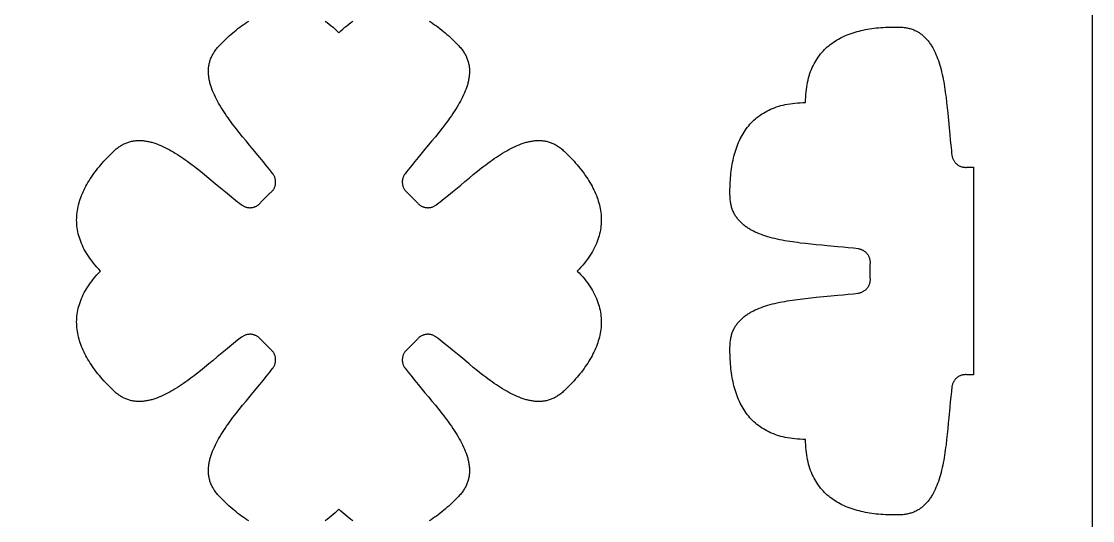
# Model space of a CAD drawing. Extents: x -1268 to 1319, y -900 to 956.
# Drawn here: x -179.1 to 270.9, y -638.5 to -428.7 of the extents above; entities that cross this region are included whole.
import ezdxf

# ---------------------------------------------------------------- set-up
doc = ezdxf.new("R2010")
doc.units = 0
doc.layers.add('LAYER_1', color=7, linetype='CONTINUOUS')

msp = doc.modelspace()

# ---------------------------------------------------------------- linework, layer by layer
at = {"layer": 'LAYER_1'}
for points in [[(-629.08, -900), (270.92, -900), (270.92, 900), (-629.08, 900)], [(150.33, -462.81), (150.35, -461.66), (150.39, -460.54), (150.46, -459.44), (150.56, -458.37), (150.68, -457.32), (150.82, -456.29), (150.99, -455.29), (151.18, -454.32), (151.4, -453.36), (151.64, -452.44), (151.9, -451.53), (152.18, -450.65), (152.48, -449.78), (152.81, -448.95), (153.16, -448.13), (153.53, -447.34), (153.92, -446.56), (154.33, -445.81), (154.76, -445.09), (155.21, -444.38), (155.68, -443.69), (156.17, -443.03), (156.67, -442.38), (157.2, -441.76), (157.74, -441.15), (158.31, -440.57), (158.89, -440), (159.48, -439.46), (160.1, -438.93), (160.73, -438.42), (161.37, -437.94), (162.04, -437.47), (162.72, -437.02), (163.41, -436.59), (164.12, -436.17), (164.84, -435.78), (165.58, -435.4), (166.34, -435.04), (167.1, -434.69), (167.88, -434.37), (168.68, -434.06), (169.48, -433.76), (170.3, -433.49), (171.13, -433.22), (171.98, -432.98), (172.83, -432.75), (173.7, -432.54), (174.57, -432.34), (175.46, -432.16), (176.36, -431.99), (177.27, -431.84), (178.19, -431.7), (179.11, -431.57), (180.05, -431.46), (180.99, -431.37), (181.95, -431.28), (182.91, -431.22), (183.88, -431.16), (184.86, -431.12), (185.84, -431.09), (186.83, -431.07), (187.83, -431.07), (188.84, -431.07), (189.85, -431.09), (190.33, -431.11), (190.8, -431.14), (191.27, -431.18), (191.72, -431.23), (192.17, -431.29), (192.62, -431.36), (193.05, -431.45), (193.47, -431.54), (193.89, -431.64), (194.3, -431.76), (194.71, -431.88), (195.1, -432.02), (195.49, -432.16), (195.88, -432.31), (196.25, -432.48), (196.62, -432.65), (196.98, -432.83), (197.33, -433.02), (197.68, -433.23), (198.02, -433.44), (198.35, -433.65), (198.68, -433.88), (199, -434.12), (199.32, -434.36), (199.62, -434.62), (199.92, -434.88), (200.22, -435.15), (200.51, -435.43), (200.79, -435.72), (201.07, -436.01), (201.34, -436.31), (201.61, -436.62), (201.87, -436.94), (202.12, -437.27), (202.37, -437.6), (202.61, -437.94), (202.85, -438.29), (203.08, -438.64), (203.31, -439), (203.53, -439.37), (203.75, -439.75), (203.96, -440.13), (204.37, -440.91), (204.76, -441.72), (205.13, -442.55), (205.49, -443.4), (205.82, -444.28), (206.14, -445.18), (206.45, -446.09), (206.73, -447.03), (207.01, -447.99), (207.26, -448.96), (207.51, -449.95), (207.74, -450.96), (207.96, -451.98), (208.17, -453.01), (208.37, -454.06), (208.55, -455.12), (208.73, -456.2), (208.9, -457.28), (209.05, -458.37), (209.2, -459.47), (209.35, -460.58), (209.61, -462.81), (209.86, -465.07), (210.08, -467.33), (210.5, -471.87), (210.91, -476.38), (211.12, -478.6), (211.35, -480.78), (211.59, -482.93), (211.72, -483.99), (211.85, -485.03), (211.9, -485.32), (211.96, -485.59), (212.03, -485.87), (212.11, -486.13), (212.21, -486.4), (212.32, -486.65), (212.44, -486.9), (212.57, -487.14), (212.71, -487.37), (212.86, -487.6), (213.02, -487.82), (213.2, -488.02), (213.38, -488.23), (213.57, -488.42), (213.77, -488.6), (213.97, -488.77), (214.19, -488.94), (214.41, -489.09), (214.64, -489.23), (214.87, -489.37), (215.11, -489.49), (215.36, -489.6), (215.62, -489.7), (215.87, -489.78), (216.14, -489.86), (216.41, -489.92), (216.68, -489.97), (216.95, -490.01), (217.23, -490.03), (217.52, -490.05), (217.8, -490.04), (218.09, -490.02), (218.34, -490), (220.19, -489.92), (220.92, -489.92), (220.92, -512.88), (220.92, -554.32), (220.92, -577.17), (218.09, -577.17), (217.8, -577.15), (217.52, -577.15), (217.23, -577.16), (216.95, -577.18), (216.68, -577.22), (216.41, -577.27), (216.14, -577.33), (215.87, -577.41), (215.62, -577.49), (215.36, -577.59), (215.11, -577.7), (214.87, -577.83), (214.64, -577.96), (214.41, -578.1), (214.19, -578.26), (213.97, -578.42), (213.77, -578.59), (213.57, -578.77), (213.38, -578.97), (213.2, -579.17), (213.02, -579.38), (212.86, -579.59), (212.71, -579.82), (212.57, -580.05), (212.44, -580.29), (212.32, -580.54), (212.21, -580.8), (212.11, -581.06), (212.03, -581.32), (211.96, -581.6), (211.9, -581.88), (211.85, -582.16), (211.59, -584.26), (211.35, -586.41), (211.12, -588.6), (210.91, -590.82), (210.5, -595.32), (210.3, -597.59), (210.08, -599.86), (209.86, -602.12), (209.61, -604.38), (209.35, -606.61), (209.2, -607.72), (209.05, -608.82), (208.9, -609.91), (208.73, -611), (208.55, -612.07), (208.37, -613.13), (208.17, -614.18), (207.96, -615.21), (207.74, -616.23), (207.51, -617.24), (207.26, -618.23), (207.01, -619.2), (206.73, -620.16), (206.45, -621.1), (206.14, -622.02), (205.82, -622.91), (205.49, -623.79), (205.13, -624.64), (204.76, -625.48), (204.37, -626.28), (203.96, -627.06), (203.75, -627.45), (203.53, -627.82), (203.31, -628.19), (203.08, -628.55), (202.85, -628.9), (202.61, -629.25), (202.37, -629.59), (202.12, -629.92), (201.87, -630.25), (201.61, -630.57), (201.34, -630.88), (201.07, -631.18), (200.79, -631.48), (200.51, -631.76), (200.22, -632.04), (199.92, -632.31), (199.62, -632.57), (199.32, -632.83), (199, -633.07), (198.68, -633.31), (198.35, -633.54), (198.02, -633.76), (197.68, -633.97), (197.33, -634.17), (196.98, -634.36), (196.62, -634.54), (196.25, -634.72), (195.88, -634.88), (195.49, -635.03), (195.1, -635.18), (194.71, -635.31), (194.3, -635.43), (193.89, -635.55), (193.47, -635.65), (193.05, -635.75), (192.62, -635.83), (192.17, -635.9), (191.72, -635.96), (191.27, -636.01), (190.8, -636.05), (190.33, -636.08), (189.85, -636.1), (188.84, -636.12), (187.83, -636.13), (186.83, -636.12), (185.84, -636.1), (184.86, -636.08), (183.88, -636.03), (182.91, -635.98), (181.95, -635.91), (180.99, -635.82), (180.05, -635.73), (179.11, -635.62), (178.19, -635.49), (177.27, -635.36), (176.36, -635.2), (175.46, -635.04), (174.57, -634.85), (173.7, -634.65), (172.83, -634.44), (171.98, -634.21), (171.13, -633.97), (170.3, -633.71), (169.48, -633.43), (168.68, -633.14), (167.88, -632.83), (167.1, -632.5), (166.34, -632.16), (165.58, -631.8), (164.84, -631.42), (164.12, -631.02), (163.41, -630.61), (162.72, -630.17), (162.04, -629.72), (161.37, -629.26), (160.73, -628.77), (160.1, -628.26), (159.48, -627.73), (158.89, -627.19), (158.31, -626.63), (157.74, -626.04), (157.2, -625.44), (156.67, -624.81), (156.17, -624.17), (155.68, -623.5), (155.21, -622.81), (154.76, -622.11), (154.33, -621.38), (153.92, -620.63), (153.53, -619.86), (153.16, -619.06), (152.81, -618.25), (152.48, -617.41), (152.18, -616.55), (151.9, -615.66), (151.64, -614.76), (151.4, -613.83), (151.18, -612.87), (150.99, -611.9), (150.82, -610.9), (150.68, -609.87), (150.56, -608.83), (150.46, -607.75), (150.39, -606.66), (150.35, -605.53), (150.33, -604.39), (149.18, -604.37), (148.06, -604.32), (146.96, -604.25), (145.89, -604.15), (144.84, -604.03), (143.82, -603.89), (142.82, -603.72), (141.84, -603.53), (140.89, -603.32), (139.96, -603.08), (139.05, -602.82), (138.17, -602.53), (137.31, -602.23), (136.47, -601.9), (135.65, -601.56), (134.86, -601.19), (134.09, -600.8), (133.34, -600.39), (132.61, -599.96), (131.9, -599.51), (131.21, -599.04), (130.55, -598.55), (129.9, -598.04), (129.28, -597.51), (128.67, -596.97), (128.09, -596.41), (127.52, -595.83), (126.98, -595.23), (126.45, -594.62), (125.95, -593.99), (125.46, -593.34), (124.99, -592.68), (124.54, -592), (124.11, -591.3), (123.69, -590.59), (123.3, -589.87), (122.92, -589.13), (122.56, -588.38), (122.21, -587.61), (121.89, -586.83), (121.58, -586.04), (121.28, -585.23), (121.01, -584.41), (120.75, -583.58), (120.5, -582.74), (120.27, -581.88), (120.06, -581.02), (119.86, -580.14), (119.68, -579.25), (119.51, -578.35), (119.36, -577.45), (119.22, -576.53), (119.09, -575.6), (118.98, -574.66), (118.89, -573.72), (118.81, -572.76), (118.74, -571.8), (118.68, -570.83), (118.64, -569.86), (118.61, -568.87), (118.59, -567.88), (118.59, -566.88), (118.59, -565.88), (118.61, -564.87), (118.63, -564.38), (118.66, -563.91), (118.7, -563.45), (118.75, -562.99), (118.81, -562.54), (118.88, -562.1), (118.97, -561.66), (119.06, -561.24), (119.16, -560.82), (119.28, -560.41), (119.4, -560.01), (119.54, -559.61), (119.68, -559.22), (119.83, -558.84), (120, -558.46), (120.17, -558.1), (120.35, -557.74), (120.55, -557.38), (120.75, -557.03), (120.96, -556.69), (121.18, -556.36), (121.4, -556.03), (121.64, -555.71), (121.89, -555.4), (122.14, -555.09), (122.4, -554.79), (122.67, -554.49), (122.95, -554.2), (123.24, -553.92), (123.53, -553.64), (123.84, -553.37), (124.15, -553.11), (124.46, -552.85), (124.79, -552.59), (125.12, -552.34), (125.46, -552.1), (125.81, -551.86), (126.16, -551.63), (126.52, -551.4), (126.89, -551.18), (127.27, -550.96), (127.65, -550.75), (128.43, -550.34), (129.24, -549.95), (130.07, -549.58), (130.92, -549.23), (131.8, -548.89), (132.7, -548.57), (133.61, -548.27), (134.55, -547.98), (135.51, -547.71), (136.48, -547.45), (137.47, -547.2), (138.48, -546.97), (139.5, -546.75), (140.54, -546.54), (141.58, -546.35), (142.64, -546.16), (143.72, -545.98), (144.8, -545.82), (145.89, -545.66), (146.99, -545.51), (148.1, -545.37), (150.33, -545.1), (152.59, -544.86), (154.85, -544.63), (159.4, -544.21), (163.9, -543.8), (166.12, -543.59), (168.3, -543.37), (170.45, -543.13), (171.51, -543), (172.55, -542.86), (172.84, -542.82), (173.12, -542.76), (173.39, -542.69), (173.66, -542.6), (173.92, -542.5), (174.17, -542.4), (174.42, -542.28), (174.66, -542.14), (174.89, -542), (175.12, -541.85), (175.34, -541.69), (175.55, -541.52), (175.75, -541.34), (175.94, -541.15), (176.12, -540.95), (176.29, -540.74), (176.46, -540.53), (176.61, -540.31), (176.75, -540.08), (176.89, -539.84), (177.01, -539.6), (177.12, -539.35), (177.22, -539.1), (177.31, -538.84), (177.38, -538.58), (177.44, -538.31), (177.49, -538.04), (177.53, -537.76), (177.56, -537.48), (177.57, -537.2), (177.56, -536.91), (177.55, -536.63), (177.55, -530.57), (177.56, -530.28), (177.57, -529.99), (177.56, -529.71), (177.53, -529.43), (177.49, -529.16), (177.44, -528.88), (177.38, -528.62), (177.31, -528.35), (177.22, -528.09), (177.12, -527.84), (177.01, -527.59), (176.89, -527.35), (176.75, -527.12), (176.61, -526.89), (176.46, -526.67), (176.29, -526.45), (176.12, -526.24), (175.94, -526.05), (175.75, -525.86), (175.55, -525.68), (175.34, -525.5), (175.12, -525.34), (174.89, -525.19), (174.66, -525.05), (174.42, -524.92), (174.17, -524.8), (173.92, -524.69), (173.66, -524.59), (173.39, -524.51), (173.12, -524.43), (172.84, -524.38), (172.55, -524.33), (170.45, -524.07), (168.3, -523.82), (166.12, -523.6), (163.9, -523.39), (159.4, -522.98), (157.13, -522.77), (154.85, -522.56), (152.59, -522.34), (150.33, -522.09), (148.1, -521.83), (146.99, -521.68), (145.89, -521.53), (144.8, -521.38), (143.72, -521.21), (142.64, -521.03), (141.58, -520.85), (140.54, -520.65), (139.5, -520.44), (138.48, -520.22), (137.47, -519.99), (136.48, -519.74), (135.51, -519.48), (134.55, -519.21), (133.61, -518.92), (132.7, -518.62), (131.8, -518.3), (130.92, -517.97), (130.07, -517.61), (129.24, -517.24), (128.43, -516.85), (127.65, -516.44), (127.27, -516.23), (126.89, -516.01), (126.52, -515.79), (126.16, -515.56), (125.81, -515.33), (125.46, -515.09), (125.12, -514.85), (124.79, -514.6), (124.46, -514.35), (124.15, -514.09), (123.84, -513.82), (123.53, -513.55), (123.24, -513.27), (122.95, -512.99), (122.67, -512.7), (122.4, -512.4), (122.14, -512.1), (121.89, -511.79), (121.64, -511.48), (121.4, -511.16), (121.18, -510.83), (120.96, -510.5), (120.75, -510.16), (120.55, -509.81), (120.35, -509.46), (120.17, -509.1), (120, -508.73), (119.83, -508.35), (119.68, -507.97), (119.54, -507.58), (119.4, -507.19), (119.28, -506.78), (119.16, -506.37), (119.06, -505.95), (118.97, -505.53), (118.88, -505.09), (118.81, -504.65), (118.75, -504.2), (118.7, -503.75), (118.66, -503.28), (118.63, -502.81), (118.61, -502.33), (118.59, -501.32), (118.59, -500.31), (118.59, -499.31), (118.61, -498.32), (118.64, -497.34), (118.68, -496.36), (118.74, -495.39), (118.81, -494.43), (118.89, -493.47), (118.98, -492.53), (119.09, -491.59), (119.22, -490.66), (119.36, -489.75), (119.51, -488.84), (119.68, -487.94), (119.86, -487.05), (120.06, -486.17), (120.27, -485.31), (120.5, -484.45), (120.75, -483.61), (121.01, -482.78), (121.28, -481.96), (121.58, -481.15), (121.89, -480.36), (122.21, -479.58), (122.56, -478.81), (122.92, -478.06), (123.3, -477.32), (123.69, -476.6), (124.11, -475.89), (124.54, -475.2), (124.99, -474.52), (125.46, -473.85), (125.95, -473.21), (126.45, -472.58), (126.98, -471.96), (127.52, -471.36), (128.09, -470.78), (128.67, -470.22), (129.28, -469.68), (129.9, -469.15), (130.55, -468.64), (131.21, -468.16), (131.9, -467.69), (132.61, -467.24), (133.34, -466.81), (134.09, -466.4), (134.86, -466.01), (135.65, -465.64), (136.47, -465.29), (137.31, -464.96), (138.17, -464.66), (139.05, -464.38), (139.96, -464.11), (140.89, -463.88), (141.84, -463.66), (142.82, -463.47), (143.82, -463.3), (144.84, -463.16), (145.89, -463.04), (146.96, -462.94), (148.06, -462.87), (149.18, -462.83)]]:
    msp.add_lwpolyline(points, close=True, dxfattribs=at)
for points in [[(-83.61, -638.59), (-84.37, -638.11), (-85.13, -637.61), (-85.88, -637.09), (-86.63, -636.56), (-87.38, -636.01), (-88.12, -635.44), (-88.86, -634.85), (-89.6, -634.25), (-90.33, -633.64), (-91.06, -633.01), (-91.78, -632.36), (-92.51, -631.7), (-93.22, -631.02), (-93.94, -630.33), (-94.65, -629.63), (-95.35, -628.92), (-96.05, -628.19), (-96.38, -627.84), (-96.69, -627.48), (-96.99, -627.12), (-97.28, -626.76), (-97.56, -626.4), (-97.82, -626.04), (-98.06, -625.67), (-98.3, -625.31), (-98.52, -624.94), (-98.73, -624.57), (-98.93, -624.19), (-99.12, -623.82), (-99.29, -623.44), (-99.45, -623.06), (-99.6, -622.68), (-99.74, -622.3), (-99.86, -621.92), (-99.98, -621.53), (-100.08, -621.14), (-100.17, -620.75), (-100.25, -620.36), (-100.32, -619.97), (-100.38, -619.58), (-100.43, -619.18), (-100.47, -618.78), (-100.5, -618.38), (-100.52, -617.98), (-100.52, -617.58), (-100.52, -617.18), (-100.51, -616.77), (-100.49, -616.37), (-100.45, -615.96), (-100.41, -615.55), (-100.36, -615.14), (-100.3, -614.73), (-100.24, -614.32), (-100.16, -613.9), (-100.07, -613.49), (-99.98, -613.07), (-99.87, -612.66), (-99.76, -612.24), (-99.64, -611.82), (-99.38, -610.98), (-99.08, -610.13), (-98.76, -609.28), (-98.41, -608.43), (-98.02, -607.57), (-97.61, -606.71), (-97.18, -605.84), (-96.72, -604.98), (-96.24, -604.11), (-95.73, -603.24), (-95.2, -602.36), (-94.66, -601.49), (-94.09, -600.61), (-93.51, -599.73), (-92.9, -598.85), (-92.28, -597.97), (-91.65, -597.09), (-91, -596.2), (-90.34, -595.32), (-89.67, -594.43), (-88.99, -593.55), (-87.6, -591.78), (-86.18, -590.02), (-84.73, -588.25), (-81.82, -584.75), (-78.92, -581.27), (-77.5, -579.56), (-76.12, -577.85), (-74.77, -576.16), (-74.11, -575.32), (-73.47, -574.49), (-73.3, -574.26), (-73.15, -574.02), (-73, -573.77), (-72.87, -573.52), (-72.76, -573.27), (-72.65, -573.01), (-72.56, -572.75), (-72.49, -572.49), (-72.42, -572.23), (-72.37, -571.96), (-72.33, -571.69), (-72.3, -571.42), (-72.29, -571.15), (-72.29, -570.88), (-72.3, -570.61), (-72.32, -570.34), (-72.36, -570.08), (-72.41, -569.81), (-72.47, -569.55), (-72.54, -569.29), (-72.63, -569.03), (-72.72, -568.78), (-72.83, -568.53), (-72.95, -568.28), (-73.09, -568.04), (-73.23, -567.81), (-73.39, -567.58), (-73.56, -567.36), (-73.74, -567.15), (-73.93, -566.94), (-74.13, -566.74), (-74.35, -566.55), (-78.63, -562.26), (-78.82, -562.05), (-79.02, -561.84), (-79.23, -561.65), (-79.44, -561.47), (-79.67, -561.3), (-79.89, -561.15), (-80.13, -561), (-80.37, -560.87), (-80.61, -560.75), (-80.86, -560.64), (-81.11, -560.54), (-81.37, -560.46), (-81.63, -560.38), (-81.9, -560.32), (-82.16, -560.27), (-82.43, -560.24), (-82.7, -560.21), (-82.97, -560.2), (-83.24, -560.21), (-83.51, -560.22), (-83.77, -560.25), (-84.04, -560.29), (-84.31, -560.34), (-84.58, -560.4), (-84.84, -560.48), (-85.1, -560.57), (-85.36, -560.67), (-85.61, -560.79), (-85.86, -560.92), (-86.1, -561.06), (-86.34, -561.22), (-86.57, -561.38), (-88.25, -562.68), (-89.94, -564.03), (-91.64, -565.42), (-93.36, -566.84), (-96.83, -569.73), (-98.58, -571.19), (-100.34, -572.65), (-102.1, -574.09), (-103.87, -575.51), (-105.63, -576.91), (-106.52, -577.59), (-107.4, -578.26), (-108.29, -578.92), (-109.17, -579.57), (-110.05, -580.2), (-110.94, -580.82), (-111.82, -581.42), (-112.69, -582.01), (-113.57, -582.57), (-114.45, -583.12), (-115.32, -583.65), (-116.19, -584.15), (-117.06, -584.64), (-117.93, -585.09), (-118.79, -585.53), (-119.65, -585.94), (-120.51, -586.32), (-121.36, -586.67), (-122.21, -587), (-123.06, -587.29), (-123.9, -587.56), (-124.32, -587.68), (-124.74, -587.79), (-125.16, -587.89), (-125.57, -587.99), (-125.99, -588.07), (-126.4, -588.15), (-126.82, -588.22), (-127.23, -588.28), (-127.64, -588.33), (-128.05, -588.37), (-128.45, -588.4), (-128.86, -588.42), (-129.26, -588.44), (-129.67, -588.44), (-130.07, -588.43), (-130.47, -588.41), (-130.87, -588.39), (-131.26, -588.35), (-131.66, -588.3), (-132.05, -588.24), (-132.45, -588.17), (-132.84, -588.09), (-133.23, -588), (-133.61, -587.89), (-134, -587.78), (-134.38, -587.65), (-134.77, -587.51), (-135.15, -587.36), (-135.53, -587.2), (-135.9, -587.03), (-136.28, -586.84), (-136.65, -586.65), (-137.02, -586.44), (-137.39, -586.21), (-137.76, -585.98), (-138.12, -585.73), (-138.49, -585.47), (-138.85, -585.2), (-139.21, -584.91), (-139.57, -584.61), (-139.92, -584.29), (-140.27, -583.97), (-141, -583.27), (-141.72, -582.56), (-142.42, -581.85), (-143.11, -581.14), (-143.78, -580.42), (-144.44, -579.7), (-145.09, -578.97), (-145.72, -578.24), (-146.34, -577.51), (-146.94, -576.78), (-147.52, -576.04), (-148.09, -575.29), (-148.64, -574.54), (-149.18, -573.79), (-149.69, -573.04), (-150.19, -572.28), (-150.67, -571.52), (-151.13, -570.76), (-151.58, -569.99), (-152, -569.22), (-152.4, -568.45), (-152.79, -567.68), (-153.15, -566.9), (-153.49, -566.12), (-153.81, -565.34), (-154.11, -564.55), (-154.39, -563.76), (-154.64, -562.98), (-154.87, -562.18), (-155.08, -561.39), (-155.27, -560.59), (-155.43, -559.79), (-155.57, -558.99), (-155.68, -558.19), (-155.77, -557.39), (-155.83, -556.58), (-155.87, -555.77), (-155.88, -554.96), (-155.86, -554.15), (-155.82, -553.34), (-155.75, -552.53), (-155.65, -551.71), (-155.53, -550.89), (-155.37, -550.08), (-155.19, -549.26), (-154.98, -548.44), (-154.74, -547.62), (-154.47, -546.8), (-154.17, -545.98), (-153.84, -545.15), (-153.48, -544.33), (-153.08, -543.5), (-152.66, -542.68), (-152.2, -541.85), (-151.71, -541.03), (-151.19, -540.2), (-150.64, -539.38), (-150.05, -538.55), (-149.42, -537.73), (-148.77, -536.9), (-148.08, -536.07), (-147.35, -535.25), (-146.59, -534.42), (-145.79, -533.6), (-146.59, -532.77), (-147.35, -531.94), (-148.08, -531.12), (-148.77, -530.29), (-149.42, -529.47), (-150.05, -528.64), (-150.64, -527.81), (-151.19, -526.99), (-151.71, -526.16), (-152.2, -525.34), (-152.66, -524.51), (-153.08, -523.69), (-153.48, -522.86), (-153.84, -522.04), (-154.17, -521.22), (-154.47, -520.39), (-154.74, -519.57), (-154.98, -518.75), (-155.19, -517.93), (-155.37, -517.11), (-155.53, -516.3), (-155.65, -515.48), (-155.75, -514.67), (-155.82, -513.85), (-155.86, -513.04), (-155.88, -512.23), (-155.87, -511.42), (-155.83, -510.61), (-155.77, -509.81), (-155.68, -509), (-155.57, -508.2), (-155.43, -507.4), (-155.27, -506.6), (-155.08, -505.8), (-154.87, -505.01), (-154.64, -504.22), (-154.39, -503.43), (-154.11, -502.64), (-153.81, -501.85), (-153.49, -501.07), (-153.15, -500.29), (-152.79, -499.51), (-152.4, -498.74), (-152, -497.97), (-151.58, -497.2), (-151.13, -496.43), (-150.67, -495.67), (-150.19, -494.91), (-149.69, -494.15), (-149.18, -493.4), (-148.64, -492.65), (-148.09, -491.9), (-147.52, -491.16), (-146.94, -490.42), (-146.34, -489.68), (-145.72, -488.95), (-145.09, -488.22), (-144.44, -487.49), (-143.78, -486.77), (-143.11, -486.05), (-142.42, -485.34), (-141.72, -484.63), (-141, -483.93), (-140.27, -483.23), (-139.92, -482.9), (-139.57, -482.58), (-139.21, -482.28), (-138.85, -482), (-138.49, -481.72), (-138.12, -481.46), (-137.76, -481.21), (-137.39, -480.98), (-137.02, -480.75), (-136.65, -480.54), (-136.28, -480.35), (-135.9, -480.16), (-135.53, -479.99), (-135.15, -479.83), (-134.77, -479.68), (-134.38, -479.54), (-134, -479.41), (-133.61, -479.3), (-133.23, -479.2), (-132.84, -479.1), (-132.45, -479.02), (-132.05, -478.95), (-131.66, -478.89), (-131.26, -478.85), (-130.87, -478.81), (-130.47, -478.78), (-130.07, -478.76), (-129.67, -478.75), (-129.26, -478.76), (-128.86, -478.77), (-128.45, -478.79), (-128.05, -478.82), (-127.64, -478.86), (-127.23, -478.91), (-126.82, -478.97), (-126.4, -479.04), (-125.99, -479.12), (-125.57, -479.21), (-125.16, -479.3), (-124.74, -479.4), (-124.32, -479.51), (-123.9, -479.63), (-123.06, -479.9), (-122.21, -480.19), (-121.36, -480.52), (-120.51, -480.87), (-119.65, -481.25), (-118.79, -481.66), (-117.93, -482.1), (-117.06, -482.56), (-116.19, -483.04), (-115.32, -483.55), (-114.45, -484.07), (-113.57, -484.62), (-112.69, -485.19), (-111.82, -485.77), (-110.94, -486.37), (-110.05, -486.99), (-109.17, -487.63), (-108.29, -488.27), (-107.4, -488.93), (-106.52, -489.6), (-105.63, -490.29), (-103.87, -491.68), (-102.1, -493.1), (-100.34, -494.54), (-96.83, -497.46), (-93.36, -500.35), (-91.64, -501.77), (-89.94, -503.16), (-88.25, -504.51), (-87.41, -505.16), (-86.57, -505.81), (-86.34, -505.98), (-86.1, -506.13), (-85.86, -506.27), (-85.61, -506.4), (-85.36, -506.52), (-85.1, -506.62), (-84.84, -506.71), (-84.58, -506.79), (-84.31, -506.86), (-84.04, -506.91), (-83.77, -506.95), (-83.51, -506.97), (-83.24, -506.99), (-82.97, -506.99), (-82.7, -506.98), (-82.43, -506.95), (-82.16, -506.92), (-81.9, -506.87), (-81.63, -506.81), (-81.37, -506.74), (-81.11, -506.65), (-80.86, -506.55), (-80.61, -506.45), (-80.37, -506.32), (-80.13, -506.19), (-79.89, -506.05), (-79.67, -505.89), (-79.44, -505.72), (-79.23, -505.54), (-79.02, -505.35), (-78.82, -505.14), (-78.63, -504.93), (-78.47, -504.74), (-77.22, -503.37), (-75.91, -502.06), (-74.54, -500.81), (-74.35, -500.64), (-74.13, -500.45), (-73.93, -500.25), (-73.74, -500.05), (-73.56, -499.83), (-73.39, -499.61), (-73.23, -499.38), (-73.09, -499.15), (-72.95, -498.91), (-72.83, -498.66), (-72.72, -498.42), (-72.63, -498.16), (-72.54, -497.91), (-72.47, -497.64), (-72.41, -497.38), (-72.36, -497.12), (-72.32, -496.85), (-72.3, -496.58), (-72.29, -496.31), (-72.29, -496.04), (-72.3, -495.77), (-72.33, -495.5), (-72.37, -495.23), (-72.42, -494.97), (-72.49, -494.7), (-72.56, -494.44), (-72.65, -494.18), (-72.76, -493.92), (-72.87, -493.67), (-73, -493.42), (-73.15, -493.18), (-73.3, -492.94), (-73.47, -492.7), (-74.77, -491.03), (-76.12, -489.34), (-77.5, -487.64), (-78.92, -485.92), (-81.82, -482.45), (-83.28, -480.7), (-84.73, -478.94), (-86.18, -477.18), (-87.6, -475.41), (-88.99, -473.64), (-89.67, -472.76), (-90.34, -471.87), (-91, -470.99), (-91.65, -470.11), (-92.28, -469.22), (-92.9, -468.34), (-93.51, -467.46), (-94.09, -466.58), (-94.66, -465.7), (-95.2, -464.83), (-95.73, -463.96), (-96.24, -463.08), (-96.72, -462.21), (-97.18, -461.35), (-97.61, -460.48), (-98.02, -459.62), (-98.41, -458.77), (-98.76, -457.91), (-99.08, -457.06), (-99.38, -456.22), (-99.64, -455.37), (-99.76, -454.95), (-99.87, -454.54), (-99.98, -454.12), (-100.07, -453.7), (-100.16, -453.29), (-100.24, -452.87), (-100.3, -452.46), (-100.36, -452.05), (-100.41, -451.64), (-100.45, -451.23), (-100.49, -450.82), (-100.51, -450.42), (-100.52, -450.01), (-100.52, -449.61), (-100.52, -449.21), (-100.5, -448.81), (-100.47, -448.41), (-100.43, -448.01), (-100.38, -447.62), (-100.32, -447.22), (-100.25, -446.83), (-100.17, -446.44), (-100.08, -446.05), (-99.98, -445.66), (-99.86, -445.28), (-99.74, -444.89), (-99.6, -444.51), (-99.45, -444.13), (-99.29, -443.75), (-99.12, -443.37), (-98.93, -443), (-98.73, -442.63), (-98.52, -442.25), (-98.3, -441.89), (-98.06, -441.52), (-97.82, -441.15), (-97.56, -440.79), (-97.28, -440.43), (-96.99, -440.07), (-96.69, -439.71), (-96.38, -439.36), (-96.05, -439), (-95.35, -438.28), (-94.65, -437.56), (-93.94, -436.86), (-93.22, -436.17), (-92.51, -435.49), (-91.78, -434.83), (-91.06, -434.19), (-90.33, -433.55), (-89.6, -432.94), (-88.86, -432.34), (-88.12, -431.75), (-87.38, -431.19), (-86.63, -430.63), (-85.88, -430.1), (-85.13, -429.58), (-84.37, -429.09), (-83.61, -428.61)], [(-51.46, -428.64), (-50.64, -429.23), (-49.81, -429.85), (-48.98, -430.51), (-48.16, -431.2), (-47.33, -431.93), (-46.51, -432.69), (-45.68, -433.48), (-44.86, -432.69), (-44.03, -431.93), (-43.2, -431.2), (-42.38, -430.51), (-41.55, -429.85), (-40.73, -429.23), (-39.9, -428.64)], [(-7.75, -428.61), (-6.99, -429.09), (-6.24, -429.58), (-5.48, -430.1), (-4.73, -430.63), (-3.99, -431.19), (-3.24, -431.75), (-2.5, -432.34), (-1.77, -432.94), (-1.03, -433.55), (-0.3, -434.19), (0.42, -434.83), (1.14, -435.49), (1.86, -436.17), (2.57, -436.86), (3.28, -437.56), (3.99, -438.28), (4.69, -439), (5.02, -439.36), (5.33, -439.71), (5.63, -440.07), (5.92, -440.43), (6.19, -440.79), (6.45, -441.15), (6.7, -441.52), (6.94, -441.89), (7.16, -442.25), (7.37, -442.63), (7.57, -443), (7.75, -443.37), (7.93, -443.75), (8.09, -444.13), (8.24, -444.51), (8.37, -444.89), (8.5, -445.28), (8.62, -445.66), (8.72, -446.05), (8.81, -446.44), (8.89, -446.83), (8.96, -447.22), (9.02, -447.62), (9.07, -448.01), (9.11, -448.41), (9.14, -448.81), (9.15, -449.21), (9.16, -449.61), (9.16, -450.01), (9.15, -450.42), (9.12, -450.82), (9.09, -451.23), (9.05, -451.64), (9, -452.05), (8.94, -452.46), (8.87, -452.87), (8.8, -453.29), (8.71, -453.7), (8.62, -454.12), (8.51, -454.54), (8.4, -454.95), (8.28, -455.37), (8.02, -456.22), (7.72, -457.06), (7.4, -457.91), (7.04, -458.77), (6.66, -459.62), (6.25, -460.48), (5.82, -461.35), (5.36, -462.21), (4.88, -463.08), (4.37, -463.96), (3.84, -464.83), (3.3, -465.7), (2.73, -466.58), (2.14, -467.46), (1.54, -468.34), (0.92, -469.22), (0.29, -470.11), (-0.36, -470.99), (-1.02, -471.87), (-1.69, -472.76), (-2.37, -473.64), (-3.76, -475.41), (-5.19, -477.18), (-6.63, -478.94), (-9.54, -482.45), (-12.44, -485.92), (-13.86, -487.64), (-15.24, -489.34), (-16.59, -491.03), (-17.25, -491.87), (-17.89, -492.7), (-18.06, -492.94), (-18.22, -493.18), (-18.36, -493.42), (-18.49, -493.67), (-18.6, -493.92), (-18.71, -494.18), (-18.8, -494.44), (-18.88, -494.7), (-18.94, -494.97), (-18.99, -495.23), (-19.03, -495.5), (-19.06, -495.77), (-19.07, -496.04), (-19.07, -496.31), (-19.06, -496.58), (-19.04, -496.85), (-19, -497.12), (-18.95, -497.38), (-18.89, -497.64), (-18.82, -497.91), (-18.74, -498.16), (-18.64, -498.42), (-18.53, -498.66), (-18.41, -498.91), (-18.28, -499.15), (-18.13, -499.38), (-17.97, -499.61), (-17.81, -499.83), (-17.62, -500.05), (-17.43, -500.25), (-17.23, -500.45), (-17.01, -500.64), (-12.73, -504.93), (-12.54, -505.14), (-12.34, -505.35), (-12.13, -505.54), (-11.92, -505.72), (-11.7, -505.89), (-11.47, -506.05), (-11.23, -506.19), (-10.99, -506.32), (-10.75, -506.45), (-10.5, -506.55), (-10.25, -506.65), (-9.99, -506.74), (-9.73, -506.81), (-9.47, -506.87), (-9.2, -506.92), (-8.93, -506.95), (-8.67, -506.98), (-8.4, -506.99), (-8.13, -506.99), (-7.86, -506.97), (-7.59, -506.95), (-7.32, -506.91), (-7.05, -506.86), (-6.79, -506.79), (-6.52, -506.71), (-6.26, -506.62), (-6.01, -506.52), (-5.75, -506.4), (-5.5, -506.27), (-5.26, -506.13), (-5.02, -505.98), (-4.79, -505.81), (-3.12, -504.51), (-1.43, -503.16), (0.28, -501.77), (2, -500.35), (5.47, -497.46), (7.22, -496), (8.98, -494.54), (10.74, -493.1), (12.5, -491.68), (14.27, -490.29), (15.16, -489.6), (16.04, -488.93), (16.93, -488.27), (17.81, -487.63), (18.69, -486.99), (19.57, -486.37), (20.45, -485.77), (21.33, -485.19), (22.21, -484.62), (23.09, -484.07), (23.96, -483.55), (24.83, -483.04), (25.7, -482.56), (26.57, -482.1), (27.43, -481.66), (28.29, -481.25), (29.15, -480.87), (30, -480.52), (30.85, -480.19), (31.7, -479.9), (32.54, -479.63), (32.96, -479.51), (33.38, -479.4), (33.8, -479.3), (34.21, -479.21), (34.63, -479.12), (35.04, -479.04), (35.45, -478.97), (35.87, -478.91), (36.28, -478.86), (36.68, -478.82), (37.09, -478.79), (37.5, -478.77), (37.9, -478.76), (38.31, -478.75), (38.71, -478.76), (39.11, -478.78), (39.51, -478.81), (39.9, -478.85), (40.3, -478.89), (40.69, -478.95), (41.09, -479.02), (41.48, -479.1), (41.87, -479.2), (42.25, -479.3), (42.64, -479.41), (43.02, -479.54), (43.4, -479.68), (43.79, -479.83), (44.16, -479.99), (44.54, -480.16), (44.92, -480.35), (45.29, -480.54), (45.66, -480.75), (46.03, -480.98), (46.4, -481.21), (46.76, -481.46), (47.13, -481.72), (47.49, -482), (47.85, -482.28), (48.2, -482.58), (48.56, -482.9), (48.91, -483.23), (49.64, -483.93), (50.36, -484.63), (51.06, -485.34), (51.75, -486.05), (52.42, -486.77), (53.08, -487.49), (53.73, -488.22), (54.36, -488.95), (54.98, -489.68), (55.58, -490.42), (56.16, -491.16), (56.73, -491.9), (57.28, -492.65), (57.81, -493.4), (58.33, -494.15), (58.83, -494.91), (59.31, -495.67), (59.77, -496.43), (60.21, -497.2), (60.64, -497.97), (61.04, -498.74), (61.42, -499.51), (61.79, -500.29), (62.13, -501.07), (62.45, -501.85), (62.75, -502.64), (63.03, -503.43), (63.28, -504.22), (63.51, -505.01), (63.72, -505.8), (63.91, -506.6), (64.07, -507.4), (64.2, -508.2), (64.32, -509), (64.41, -509.81), (64.47, -510.61), (64.5, -511.42), (64.52, -512.23), (64.5, -513.04), (64.46, -513.85), (64.39, -514.67), (64.29, -515.48), (64.16, -516.3), (64.01, -517.11), (63.83, -517.93), (63.62, -518.75), (63.38, -519.57), (63.11, -520.39), (62.81, -521.22), (62.48, -522.04), (62.11, -522.86), (61.72, -523.69), (61.3, -524.51), (60.84, -525.34), (60.35, -526.16), (59.83, -526.99), (59.27, -527.81), (58.69, -528.64), (58.06, -529.47), (57.41, -530.29), (56.72, -531.12), (55.99, -531.94), (55.23, -532.77), (54.43, -533.6), (55.23, -534.42), (55.99, -535.25), (56.72, -536.07), (57.41, -536.9), (58.06, -537.73), (58.69, -538.55), (59.27, -539.38), (59.83, -540.2), (60.35, -541.03), (60.84, -541.85), (61.3, -542.68), (61.72, -543.5), (62.11, -544.33), (62.48, -545.15), (62.81, -545.98), (63.11, -546.8), (63.38, -547.62), (63.62, -548.44), (63.83, -549.26), (64.01, -550.08), (64.16, -550.89), (64.29, -551.71), (64.39, -552.53), (64.46, -553.34), (64.5, -554.15), (64.52, -554.96), (64.5, -555.77), (64.47, -556.58), (64.41, -557.39), (64.32, -558.19), (64.2, -558.99), (64.07, -559.79), (63.91, -560.59), (63.72, -561.39), (63.51, -562.18), (63.28, -562.98), (63.03, -563.76), (62.75, -564.55), (62.45, -565.34), (62.13, -566.12), (61.79, -566.9), (61.42, -567.68), (61.04, -568.45), (60.64, -569.22), (60.21, -569.99), (59.77, -570.76), (59.31, -571.52), (58.83, -572.28), (58.33, -573.04), (57.81, -573.79), (57.28, -574.54), (56.73, -575.29), (56.16, -576.04), (55.58, -576.78), (54.98, -577.51), (54.36, -578.24), (53.73, -578.97), (53.08, -579.7), (52.42, -580.42), (51.75, -581.14), (51.06, -581.85), (50.36, -582.56), (49.64, -583.27), (48.91, -583.97), (48.56, -584.29), (48.2, -584.61), (47.85, -584.91), (47.49, -585.2), (47.13, -585.47), (46.76, -585.73), (46.4, -585.98), (46.03, -586.21), (45.66, -586.44), (45.29, -586.65), (44.92, -586.84), (44.54, -587.03), (44.16, -587.2), (43.79, -587.36), (43.4, -587.51), (43.02, -587.65), (42.64, -587.78), (42.25, -587.89), (41.87, -588), (41.48, -588.09), (41.09, -588.17), (40.69, -588.24), (40.3, -588.3), (39.9, -588.35), (39.51, -588.39), (39.11, -588.41), (38.71, -588.43), (38.31, -588.44), (37.9, -588.44), (37.5, -588.42), (37.09, -588.4), (36.68, -588.37), (36.28, -588.33), (35.87, -588.28), (35.45, -588.22), (35.04, -588.15), (34.63, -588.07), (34.21, -587.99), (33.8, -587.89), (33.38, -587.79), (32.96, -587.68), (32.54, -587.56), (31.7, -587.29), (30.85, -587), (30, -586.67), (29.15, -586.32), (28.29, -585.94), (27.43, -585.53), (26.57, -585.09), (25.7, -584.64), (24.83, -584.15), (23.96, -583.65), (23.09, -583.12), (22.21, -582.57), (21.33, -582.01), (20.45, -581.42), (19.57, -580.82), (18.69, -580.2), (17.81, -579.57), (16.93, -578.92), (16.04, -578.26), (15.16, -577.59), (14.27, -576.91), (12.5, -575.51), (10.74, -574.09), (8.98, -572.65), (5.47, -569.73), (2, -566.84), (0.28, -565.42), (-1.43, -564.03), (-3.12, -562.68), (-3.95, -562.03), (-4.79, -561.38), (-5.02, -561.22), (-5.26, -561.06), (-5.5, -560.92), (-5.75, -560.79), (-6.01, -560.67), (-6.26, -560.57), (-6.52, -560.48), (-6.79, -560.4), (-7.05, -560.34), (-7.32, -560.29), (-7.59, -560.25), (-7.86, -560.22), (-8.13, -560.21), (-8.4, -560.2), (-8.67, -560.21), (-8.93, -560.24), (-9.2, -560.27), (-9.47, -560.32), (-9.73, -560.38), (-9.99, -560.46), (-10.25, -560.54), (-10.5, -560.64), (-10.75, -560.75), (-10.99, -560.87), (-11.23, -561), (-11.47, -561.15), (-11.7, -561.3), (-11.92, -561.47), (-12.13, -561.65), (-12.34, -561.84), (-12.54, -562.05), (-12.73, -562.26), (-17.01, -566.55), (-17.23, -566.74), (-17.43, -566.94), (-17.62, -567.15), (-17.81, -567.36), (-17.97, -567.58), (-18.13, -567.81), (-18.28, -568.04), (-18.41, -568.28), (-18.53, -568.53), (-18.64, -568.78), (-18.74, -569.03), (-18.82, -569.29), (-18.89, -569.55), (-18.95, -569.81), (-19, -570.08), (-19.04, -570.34), (-19.06, -570.61), (-19.07, -570.88), (-19.07, -571.15), (-19.06, -571.42), (-19.03, -571.69), (-18.99, -571.96), (-18.94, -572.23), (-18.88, -572.49), (-18.8, -572.75), (-18.71, -573.01), (-18.6, -573.27), (-18.49, -573.52), (-18.36, -573.77), (-18.22, -574.02), (-18.06, -574.26), (-17.89, -574.49), (-16.59, -576.16), (-15.24, -577.85), (-13.86, -579.56), (-12.44, -581.27), (-9.54, -584.75), (-8.08, -586.5), (-6.63, -588.25), (-5.19, -590.02), (-3.76, -591.78), (-2.37, -593.55), (-1.69, -594.43), (-1.02, -595.32), (-0.36, -596.2), (0.29, -597.09), (0.92, -597.97), (1.54, -598.85), (2.14, -599.73), (2.73, -600.61), (3.3, -601.49), (3.84, -602.36), (4.37, -603.24), (4.88, -604.11), (5.36, -604.98), (5.82, -605.84), (6.25, -606.71), (6.66, -607.57), (7.04, -608.43), (7.4, -609.28), (7.72, -610.13), (8.02, -610.98), (8.28, -611.82), (8.4, -612.24), (8.51, -612.66), (8.62, -613.07), (8.71, -613.49), (8.8, -613.9), (8.87, -614.32), (8.94, -614.73), (9, -615.14), (9.05, -615.55), (9.09, -615.96), (9.12, -616.37), (9.15, -616.77), (9.16, -617.18), (9.16, -617.58), (9.15, -617.98), (9.14, -618.38), (9.11, -618.78), (9.07, -619.18), (9.02, -619.58), (8.96, -619.97), (8.89, -620.36), (8.81, -620.75), (8.72, -621.14), (8.62, -621.53), (8.5, -621.92), (8.37, -622.3), (8.24, -622.68), (8.09, -623.06), (7.93, -623.44), (7.75, -623.82), (7.57, -624.19), (7.37, -624.57), (7.16, -624.94), (6.94, -625.31), (6.7, -625.67), (6.45, -626.04), (6.19, -626.4), (5.92, -626.76), (5.63, -627.12), (5.33, -627.48), (5.02, -627.84), (4.69, -628.19), (3.99, -628.92), (3.28, -629.63), (2.57, -630.33), (1.86, -631.02), (1.14, -631.7), (0.42, -632.36), (-0.3, -633.01), (-1.03, -633.64), (-1.77, -634.25), (-2.5, -634.85), (-3.24, -635.44), (-3.99, -636.01), (-4.73, -636.56), (-5.48, -637.09), (-6.24, -637.61), (-6.99, -638.11), (-7.75, -638.59)], [(-39.9, -638.55), (-40.73, -637.96), (-41.55, -637.34), (-42.38, -636.68), (-43.2, -635.99), (-44.03, -635.27), (-44.86, -634.51), (-45.68, -633.71), (-46.51, -634.51), (-47.33, -635.27), (-48.16, -635.99), (-48.98, -636.68), (-49.81, -637.34), (-50.64, -637.96), (-51.46, -638.55)]]:
    msp.add_lwpolyline(points, dxfattribs=at)

doc.saveas('drawing.dxf')
